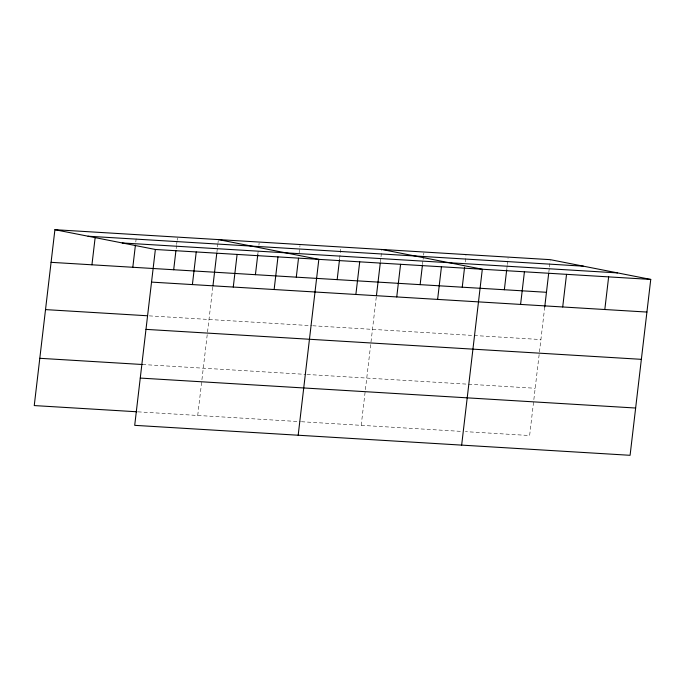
<?xml version="1.0" encoding="UTF-8"?>
<svg xmlns="http://www.w3.org/2000/svg" width="685" height="685" viewBox="0 0 685 685"><rect width="100%" height="100%" fill="white"/><g stroke="black" fill="none" stroke-linecap="round" stroke-linejoin="round"><path stroke-width="0.51" stroke-dasharray="3.42 2.57" d="M135.784 242.01L136.152 238.851M176.156 248.689L176.524 245.538M176.653 244.485L177.021 241.325M177.15 240.272L177.398 238.166M197.725 415.452L201.801 380.791M201.921 379.738L212.829 286.921M216.905 252.217L217.402 248.004M217.522 246.951L217.89 243.792M218.018 242.738L218.267 240.641M257.774 254.683L258.391 249.426M258.887 245.213L259.135 243.107M299.139 252.945L300.004 245.581M339.632 258.579L340.873 248.047M361.2 425.342L376.305 296.81M380.38 262.098L380.877 257.894M380.997 256.841L381.742 250.522M422.491 264.65L422.979 260.437M423.107 259.384L423.476 256.224M423.604 255.171L423.852 253.065M465.218 261.927L465.954 255.616M506.831 268.683L507.2 265.532M507.32 264.478L508.065 258.159M544.738 306.991L529.633 435.523L465.423 431.644M548.813 272.287L549.31 268.075M549.43 267.022L550.175 260.702M149.27 315.871L311.701 325.692M312.745 325.76L540.91 339.554M142.497 364.514L305.981 374.395M307.026 374.464L535.19 388.258M137.993 411.848L300.424 421.669M301.468 421.729L461.21 431.387"/><path stroke-width="1.03" d="M54.911 229.698L155.367 249.477L134.705 425.342L630.089 455.302L650.75 279.429L550.295 259.658L54.911 229.698L34.25 405.571L136.949 411.779M91.944 264.804L95.164 237.43M132.813 267.278L135.416 245.17M173.682 269.744L175.908 250.796M192.399 284.575L196.235 251.943M212.949 285.876L216.777 253.27M233.268 287.049L237.104 254.418M255.419 274.685L257.774 254.683M274.137 289.524L277.973 256.892M296.288 277.16L298.514 258.211M298.18 435.232L318.842 259.358L218.387 239.587M337.166 279.634L339.512 259.632M355.875 294.464L359.711 261.833M376.425 295.757L380.261 263.151M396.743 296.939L400.579 264.299M420.136 284.652L422.362 265.703M437.612 299.405L441.448 266.773M462.247 287.195L464.593 267.193M461.656 445.113L482.317 269.248L381.862 249.468M504.357 289.738L506.703 269.736M520.591 304.423L524.427 271.791M544.738 306.991L548.685 273.341M562.702 306.974L566.538 274.334M604.812 309.517L608.64 276.886M88.057 236.222L583.449 266.182M122.213 242.952L617.596 272.904M155.367 249.477L650.75 279.429M51.075 262.329L546.459 292.289M151.531 282.109L646.914 312.06M45.527 309.603L147.172 315.751M145.982 329.374L641.365 359.334M39.807 358.298L142.497 364.514M140.254 378.077L635.646 408.029"/></g></svg>
